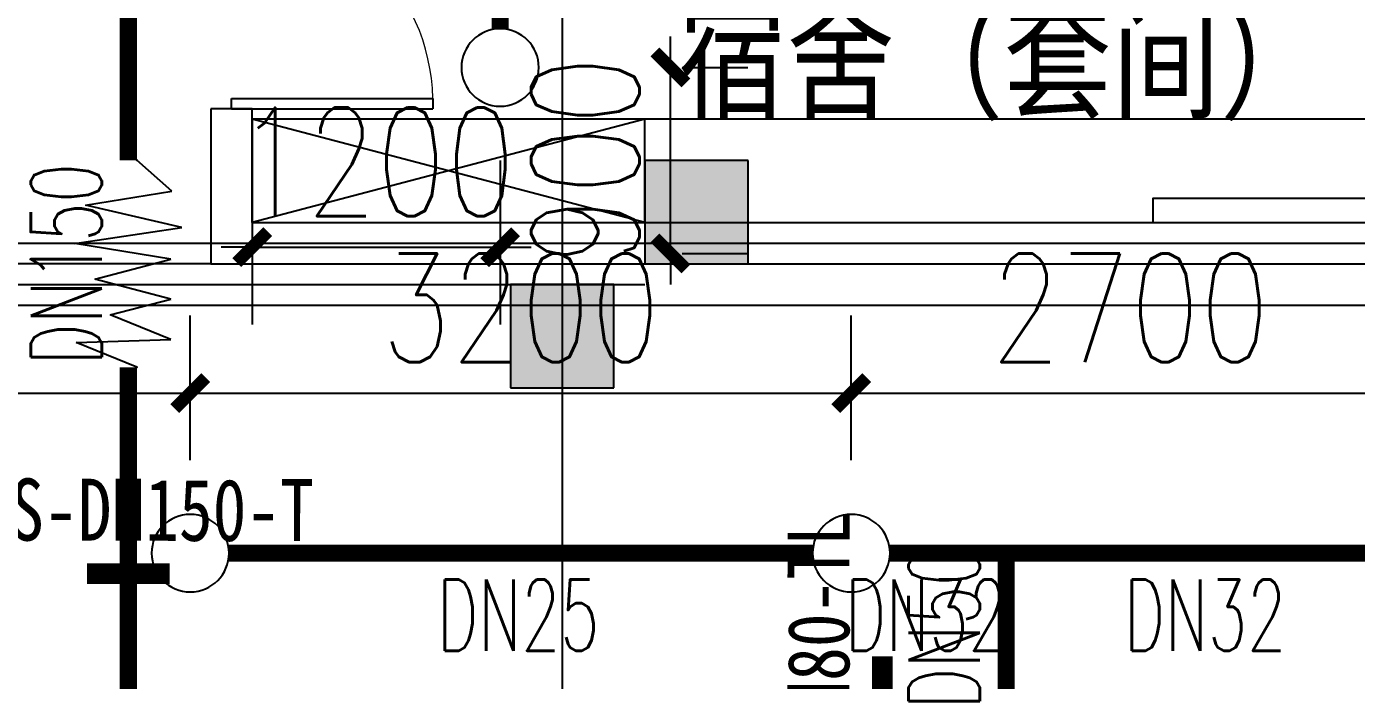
# Model space of a CAD drawing. Extents: x 0 to 2838408, y -923048 to 203859.
# Drawn here: x 2777370 to 2783808, y -398991 to -395827 of the extents above; entities that cross this region are included whole.
import ezdxf
from ezdxf.enums import TextEntityAlignment as Align

# ---------------------------------------------------------------- set-up
doc = ezdxf.new("R2010")
doc.units = 0
doc.header["$LTSCALE"] = 1000
for name, color, linetype in [('A-Fixt', 81, 'Continuous'), ('COLUMN', 9, 'Continuous'), ('DIM_喷淋', 3, 'Continuous'), ('DOTE', 8, 'Continuous'), ('EQUIP_喷头', 7, 'Continuous'), ('fur', 253, 'Continuous'), ('PIPE-喷淋', 6, 'Continuous'), ('PUB_HATCH', 8, 'Continuous'), ('PUB_TEXT', 7, 'Continuous'), ('TEXT_喷淋', 7, 'Continuous'), ('TWT_DIM', 3, 'Continuous'), ('VALVE_喷淋', 7, 'Continuous'), ('WALL', 9, 'Continuous'), ('WINDOW', 4, 'Continuous'), ('XREF', 8, 'Continuous'), ('抗震支吊架', 2, 'Continuous')]:
    doc.layers.add(name, color=color, linetype=linetype)
doc.styles.add('_TCH_DIM_T3', font='SIMPLEX', dxfattribs={"width": 0.75, "bigfont": 'HZTXT'})
doc.styles.add('_TWT_PIPEDN', font='SIMPLEX', dxfattribs={"width": 0.8, "height": 2.3, "bigfont": 'HZTXT'})
doc.styles.add('kzcad', font='', dxfattribs={"width": 0.8})
doc.styles.get("Standard").update_dxf_attribs({"font": 'geniso.shx', "bigfont": 'hztxt.shx'})
doc.styles.get('kzcad').set_extended_font_data('SimSun')
doc.dimstyles.new('_TWT_ARCH&&150', dxfattribs={"dimtxt": 525, "dimasz": 150, "dimexe": 375, "dimexo": 450, "dimgap": 150, "dimtad": 1, "dimdec": 0, "dimzin": 0, "dimdsep": 46, "dimtxsty": '_TCH_DIM_T3', "dimblk": 'ARCHTICK', "dimcen": 0.09, "dimclrt": 7, "dimazin": 2, "dimtfac": 1, "dimtdec": 0, "dimtix": 1, "dimtmove": 2, "dimatfit": 3, "dimfxl": 1, "dimtolj": 1, "dimtzin": 0, "dimarcsym": 0})

# ---------------------------------------------------------------- blocks, each defined once
blk = doc.blocks.new('宿舍套件2')
at = {"layer": 'A-Fixt'}
for p, q in [((48003.8, 14201.7), (48503.8, 16101.7)), ((48503.8, 14201.7), (48003.8, 16101.7)), ((48003.8, 14201.7), (48503.8, 14201.7))]:
    blk.add_line(p, q, dxfattribs=at)
for points in [[(48003.8, 8601.7), (48503.8, 8601.7), (48503.8, 16101.7), (48003.8, 16101.7)], [(48003.8, 10676.1), (48120.5, 10676.1), (48120.5, 11742.6), (48003.8, 11742.6)]]:
    blk.add_lwpolyline(points, close=True, dxfattribs=at)
blk = doc.blocks.new('$DorLib2D$00000001')
for p, q in [((0.45, 0.975), (0.5, 0.975)), ((0.45, 0), (0.45, 0.975)), ((0.5, 0), (0.5, 0.975)), ((0.5, 0), (0.45, 0))]:
    blk.add_line(p, q)
at = {"lineweight": 13}
blk.add_arc((0.475, 0), 0.975, 91.46928, 180, dxfattribs=at)
blk = doc.blocks.new('2F1')
at = {"layer": 'PUB_HATCH'}
for points in [[(2444316.7, -396475.2), (2444316.7, -396975.2), (2444816.7, -396975.2), (2444816.7, -396475.2)], [(2443666.7, -397575.2), (2444166.7, -397575.2), (2444166.7, -397075.2), (2443666.7, -397075.2)]]:
    blk.add_hatch(color=256, dxfattribs=at).paths.add_polyline_path(points)
at = {"layer": 'COLUMN'}
for p, q in [((2444316.7, -396475.2), (2444316.7, -396975.2)), ((2444816.7, -396475.2), (2444316.7, -396475.2)), ((2444816.7, -396975.2), (2444816.7, -396475.2)), ((2444316.7, -396975.2), (2444816.7, -396975.2)), ((2444166.7, -397075.2), (2443666.7, -397075.2)), ((2443666.7, -397075.2), (2443666.7, -397575.2)), ((2444166.7, -397575.2), (2444166.7, -397075.2)), ((2443666.7, -397575.2), (2444166.7, -397575.2))]:
    blk.add_line(p, q, dxfattribs=at)
at = {"layer": 'DOTE'}
for p, q in [((2443916.7, -327575.2), (2443916.7, -410775.2)), ((2435812.3, -396875.2), (2453916.7, -396875.2)), ((2343216.7, -397175.2), (2453916.7, -397175.2))]:
    blk.add_line(p, q, dxfattribs=at)
at = {"layer": 'fur'}
for p, q in [((2442216.7, -396975.2), (2440116.7, -396975.2)), ((2439816.7, -397075.2), (2444316.7, -397075.2))]:
    blk.add_line(p, q, dxfattribs=at)
at = {"layer": 'WALL'}
for p, q in [((2442416.7, -396225.2), (2442216.7, -396225.2)), ((2442216.7, -396225.2), (2442216.7, -396975.2)), ((2442416.7, -396775.2), (2442416.7, -396225.2)), ((2442416.7, -396775.2), (2444316.7, -396775.2)), ((2444816.7, -396775.2), (2449916.7, -396775.2)), ((2442216.7, -396975.2), (2444316.7, -396975.2)), ((2444816.7, -396975.2), (2449916.7, -396975.2))]:
    blk.add_line(p, q, dxfattribs=at)
at = {"rotation": 89.9999999953236}
blk.add_blockref('宿舍套件2', (2458518.4, -444779.1), dxfattribs=at)
at = {"layer": 'WINDOW', "xscale": -1000, "yscale": -1000, "zscale": -1000, "rotation": 90}
blk.add_blockref('$DorLib2D$00000001', (2442316.7, -395725.2), dxfattribs=at)
at = {"layer": 'PUB_TEXT'}
blk.add_text('宿舍（套间）', height=525, dxfattribs=at).set_placement((2444477.6, -396275.2))
blk = doc.blocks.new('_ArchTick')
at = {"color": 0, "linetype": 'ByBlock', "const_width": 0.4}
blk.add_lwpolyline([(-0.5, -0.5), (0.5, 0.5)], dxfattribs=at)
blk = doc.blocks.new('*D1930')
at = {"layer": 'Defpoints', "color": 0, "linetype": 'ByBlock', "transparency": 16777216}
for p in [(2784062.5, -397600.8), (2781362.5, -398375.2), (2784062.5, -398375.2)]:
    blk.add_point(p, dxfattribs=at)
at = {"layer": 'DIM_喷淋', "color": 0, "linetype": 'ByBlock', "lineweight": -2, "transparency": 16777216}
for p, q in [((2781362.5, -397925.2), (2781362.5, -397225.8)), ((2784062.5, -397925.2), (2784062.5, -397225.8)), ((2781362.5, -397600.8), (2784062.5, -397600.8))]:
    blk.add_line(p, q, dxfattribs=at)
at = {"layer": 'DIM_喷淋', "color": 0, "linetype": 'ByBlock', "lineweight": -2, "transparency": 16777216, "xscale": 150, "yscale": 150, "zscale": 150, "rotation": 180}
blk.add_blockref('_ArchTick', (2781362.5, -397600.8), dxfattribs=at)
at = {"layer": 'DIM_喷淋', "color": 0, "linetype": 'ByBlock', "lineweight": -2, "transparency": 16777216, "xscale": 150, "yscale": 150, "zscale": 150}
blk.add_blockref('_ArchTick', (2784062.5, -397600.8), dxfattribs=at)
at = {"layer": 'DIM_喷淋', "color": 7, "linetype": 'ByBlock', "transparency": 16777216, "insert": (2782712.5, -397188.3), "char_height": 525, "attachment_point": 5, "style": '_TCH_DIM_T3'}
blk.add_mtext('\\A1;2700', dxfattribs=at)
blk = doc.blocks.new('*D1931')
at = {"layer": 'Defpoints', "color": 0, "linetype": 'ByBlock', "transparency": 16777216}
for p in [(2781362.5, -397600.8), (2778162.5, -398375.2), (2781362.5, -398375.2)]:
    blk.add_point(p, dxfattribs=at)
at = {"layer": 'DIM_喷淋', "color": 0, "linetype": 'ByBlock', "lineweight": -2, "transparency": 16777216}
for p, q in [((2778162.5, -397925.2), (2778162.5, -397225.8)), ((2781362.5, -397925.2), (2781362.5, -397225.8)), ((2778162.5, -397600.8), (2781362.5, -397600.8))]:
    blk.add_line(p, q, dxfattribs=at)
at = {"layer": 'DIM_喷淋', "color": 0, "linetype": 'ByBlock', "lineweight": -2, "transparency": 16777216, "xscale": 150, "yscale": 150, "zscale": 150, "rotation": 180}
blk.add_blockref('_ArchTick', (2778162.5, -397600.8), dxfattribs=at)
at = {"layer": 'DIM_喷淋', "color": 0, "linetype": 'ByBlock', "lineweight": -2, "transparency": 16777216, "xscale": 150, "yscale": 150, "zscale": 150}
blk.add_blockref('_ArchTick', (2781362.5, -397600.8), dxfattribs=at)
at = {"layer": 'DIM_喷淋', "color": 7, "linetype": 'ByBlock', "transparency": 16777216, "insert": (2779762.5, -397188.3), "char_height": 525, "attachment_point": 5, "style": '_TCH_DIM_T3'}
blk.add_mtext('\\A1;3200', dxfattribs=at)
blk = doc.blocks.new('*D1932')
at = {"layer": 'Defpoints', "color": 0, "linetype": 'ByBlock', "transparency": 16777216}
for p in [(2778162.5, -397600.8), (2774862.5, -398375.2), (2778162.5, -398375.2)]:
    blk.add_point(p, dxfattribs=at)
at = {"layer": 'DIM_喷淋', "color": 0, "linetype": 'ByBlock', "lineweight": -2, "transparency": 16777216}
for p, q in [((2774862.5, -397925.2), (2774862.5, -397225.8)), ((2778162.5, -397925.2), (2778162.5, -397225.8)), ((2774862.5, -397600.8), (2778162.5, -397600.8))]:
    blk.add_line(p, q, dxfattribs=at)
at = {"layer": 'DIM_喷淋', "color": 0, "linetype": 'ByBlock', "lineweight": -2, "transparency": 16777216, "xscale": 150, "yscale": 150, "zscale": 150, "rotation": 180}
blk.add_blockref('_ArchTick', (2774862.5, -397600.8), dxfattribs=at)
at = {"layer": 'DIM_喷淋', "color": 0, "linetype": 'ByBlock', "lineweight": -2, "transparency": 16777216, "xscale": 150, "yscale": 150, "zscale": 150}
blk.add_blockref('_ArchTick', (2778162.5, -397600.8), dxfattribs=at)
at = {"layer": 'DIM_喷淋', "color": 7, "linetype": 'ByBlock', "transparency": 16777216, "insert": (2776512.5, -397188.3), "char_height": 525, "attachment_point": 5, "style": '_TCH_DIM_T3'}
blk.add_mtext('\\A1;3300', dxfattribs=at)
blk = doc.blocks.new('*D2043')
at = {"layer": 'Defpoints', "color": 0, "linetype": 'ByBlock', "transparency": 16777216}
for p in [(2780093.7, -396025.2), (2780487, -396025.2), (2780093.7, -396925.2)]:
    blk.add_point(p, dxfattribs=at)
at = {"layer": 'TWT_DIM', "color": 0, "linetype": 'ByBlock', "lineweight": -2, "transparency": 16777216}
for p, q in [((2780487, -396025.2), (2780487, -395875.2)), ((2780487, -396925.2), (2780487, -396025.2)), ((2780543.7, -396025.2), (2780862, -396025.2)), ((2780487, -396925.2), (2780487, -397075.2)), ((2780543.7, -396925.2), (2780862, -396925.2))]:
    blk.add_line(p, q, dxfattribs=at)
at = {"layer": 'TWT_DIM', "color": 0, "linetype": 'ByBlock', "lineweight": -2, "transparency": 16777216, "xscale": 150, "yscale": 150, "zscale": 150}
for p, rotation in [((2780487, -396025.2), 270), ((2780487, -396925.2), 90)]:
    blk.add_blockref('_ArchTick', p, dxfattribs=dict(at, rotation=rotation))
at = {"layer": 'TWT_DIM', "color": 7, "linetype": 'ByBlock', "transparency": 16777216, "insert": (2780074.5, -396475.2), "char_height": 525, "attachment_point": 5, "rotation": 90, "style": '_TCH_DIM_T3'}
blk.add_mtext('\\A1;900', dxfattribs=at)
blk = doc.blocks.new('*D2045')
at = {"layer": 'Defpoints', "color": 0, "linetype": 'ByBlock', "transparency": 16777216}
for p in [(2778462.5, -396025.2), (2779662.5, -396025.2), (2779662.5, -396894.5)]:
    blk.add_point(p, dxfattribs=at)
at = {"layer": 'TWT_DIM', "color": 0, "linetype": 'ByBlock', "lineweight": -2, "transparency": 16777216}
for p, q in [((2778462.5, -396475.2), (2778462.5, -397269.5)), ((2779662.5, -396475.2), (2779662.5, -397269.5)), ((2778462.5, -396894.5), (2778312.5, -396894.5)), ((2778462.5, -396894.5), (2779662.5, -396894.5)), ((2779662.5, -396894.5), (2779812.5, -396894.5))]:
    blk.add_line(p, q, dxfattribs=at)
at = {"layer": 'TWT_DIM', "color": 0, "linetype": 'ByBlock', "lineweight": -2, "transparency": 16777216, "xscale": 150, "yscale": 150, "zscale": 150}
blk.add_blockref('_ArchTick', (2778462.5, -396894.5), dxfattribs=at)
at = {"layer": 'TWT_DIM', "color": 0, "linetype": 'ByBlock', "lineweight": -2, "transparency": 16777216, "xscale": 150, "yscale": 150, "zscale": 150, "rotation": 180}
blk.add_blockref('_ArchTick', (2779662.5, -396894.5), dxfattribs=at)
at = {"layer": 'TWT_DIM', "color": 7, "linetype": 'ByBlock', "transparency": 16777216, "insert": (2779062.5, -396482), "char_height": 525, "attachment_point": 5, "style": '_TCH_DIM_T3'}
blk.add_mtext('\\A1;1200', dxfattribs=at)
blk = doc.blocks.new('$TwtSys$00000125')
blk.add_circle((0, 0, 0), 1)
blk = doc.blocks.new('$VALVE$00000546')
for p, q in [((17, -152.6), (72.4, 191.4)), ((72.4, 191.4), (130.7, -191.4)), ((-371, -30.1), (-282.4, 187.1)), ((-282.4, 187.1), (-270.9, -152.6)), ((130.7, -191.4), (210.8, 153.8)), ((210.8, 153.8), (260.6, -155.7)), ((-127, -152.6), (-54.9, 120.6)), ((-54.9, 120.6), (17, -152.6)), ((-270.9, -152.6), (-182.7, 65.5)), ((-182.7, 65.5), (-127, -152.6)), ((260.6, -155.7), (371, -30.1))]:
    blk.add_line(p, q)
for p in [(-371, -30.1), (371, -30.1)]:
    blk.add_point(p)

msp = doc.modelspace()

# ---------------------------------------------------------------- linework, layer by layer
at = {"layer": 'PIPE-喷淋', "linetype": 'ByBlock', "ltscale": 1.5, "const_width": 82.5}
for points in [[(2777862.5, -394875.2), (2777862.5, -396474.4)], [(2779662.5, -394875.2), (2779662.5, -395837.7)], [(2777862.5, -397476), (2777862.5, -399075.2)], [(2778350, -398375.2), (2781175, -398375.2)], [(2781550, -398375.2), (2782112.5, -398375.2)], [(2782112.5, -398375.2), (2782112.5, -399075.2)], [(2782112.5, -398375.2), (2783875, -398375.2)]]:
    msp.add_lwpolyline(points, dxfattribs=at)
at = {"layer": '抗震支吊架', "color": 4, "const_width": 100}
for points in [[(2777662.5, -398475.2), (2778062.5, -398475.2)], [(2781512.5, -399275.2), (2781512.5, -398875.2)]]:
    msp.add_lwpolyline(points, dxfattribs=at)

# ---------------------------------------------------------------- block references
at = {"layer": 'EQUIP_喷头', "linetype": 'ByBlock', "xscale": 187.5, "yscale": -187.5, "zscale": 187.5, "rotation": 89.99999999999999}
msp.add_blockref('$TwtSys$00000125', (2779662.5, -396025.2), dxfattribs=at)
at = {"layer": 'EQUIP_喷头', "linetype": 'ByBlock', "xscale": 187.5, "yscale": -187.5, "zscale": 187.5}
for p in [(2778162.5, -398375.2), (2781362.5, -398375.2)]:
    msp.add_blockref('$TwtSys$00000125', p, dxfattribs=at)
at = {"layer": 'VALVE_喷淋', "linetype": 'ByBlock', "xscale": -1.35, "yscale": -1.35, "zscale": 1.35, "rotation": 270}
msp.add_blockref('$VALVE$00000546', (2777862.5, -396975.2), dxfattribs=at)
at = {"layer": 'XREF'}
msp.add_blockref('2F1', (336045.8, 0), dxfattribs=at)

# ---------------------------------------------------------------- texts
at = {"layer": 'TEXT_喷淋', "linetype": 'ByBlock', "style": '_TWT_PIPEDN', "width": 0.64}
msp.add_text('DN150', height=345, rotation=90, dxfattribs=at).set_placement((2777735, -397464.1))
at = {"layer": 'TEXT_喷淋', "color": 251, "linetype": 'ByBlock', "style": '_TWT_PIPEDN', "width": 0.64}
for s, rotation, p in [('DN50', 90, (2781985, -399130)), ('DN25', 359.99999, (2779357.7, -398847.7)), ('DN32', 359.99999, (2781332.7, -398847.7)), ('DN32', 359.99999, (2782682.7, -398847.7))]:
    msp.add_text(s, height=345, rotation=rotation, dxfattribs=at).set_placement(p)
at = {"layer": '抗震支吊架', "color": 4, "style": 'kzcad', "width": 0.8}
for s, rotation, p in [('KZS-DN150-T', 359.88539, (2777862.5, -398315.2)), ('KZS-DN80-TL', 89.88539, (2781352.5, -399075.2))]:
    msp.add_text(s, height=300, rotation=rotation, dxfattribs=at).set_placement(p, align=Align.CENTER)

# ---------------------------------------------------------------- dimensions: what is measured, and where the dimension line sits
at = {"layer": 'DIM_喷淋', "linetype": 'ByBlock'}
for p1, p2, picture, middle in [((2774862.5, -398375.2), (2778162.5, -398375.2), '*D1932', (2776512.5, -397188.3)), ((2778162.5, -398375.2), (2781362.5, -398375.2), '*D1931', (2779762.5, -397188.3)), ((2781362.5, -398375.2), (2784062.5, -398375.2), '*D1930', (2782712.5, -397188.3))]:
    dim = msp.add_aligned_dim(p1=p1, p2=p2, distance=774.4, dimstyle='_TWT_ARCH&&150', dxfattribs=at)
    dim.commit()
    dim.dimension.update_dxf_attribs({"geometry": picture, "text_midpoint": middle})
at = {"layer": 'TWT_DIM', "linetype": 'ByBlock'}
for p1, p2, distance, picture, middle in [((2780093.7, -396925.2), (2780093.7, -396025.2), -393.4, '*D2043', (2780074.5, -396475.2)), ((2778462.5, -396025.2), (2779662.5, -396025.2), -869.3, '*D2045', (2779062.5, -396482))]:
    dim = msp.add_aligned_dim(p1=p1, p2=p2, distance=distance, dimstyle='_TWT_ARCH&&150', dxfattribs=at)
    dim.commit()
    dim.dimension.update_dxf_attribs({"geometry": picture, "text_midpoint": middle})

doc.saveas('drawing.dxf')
